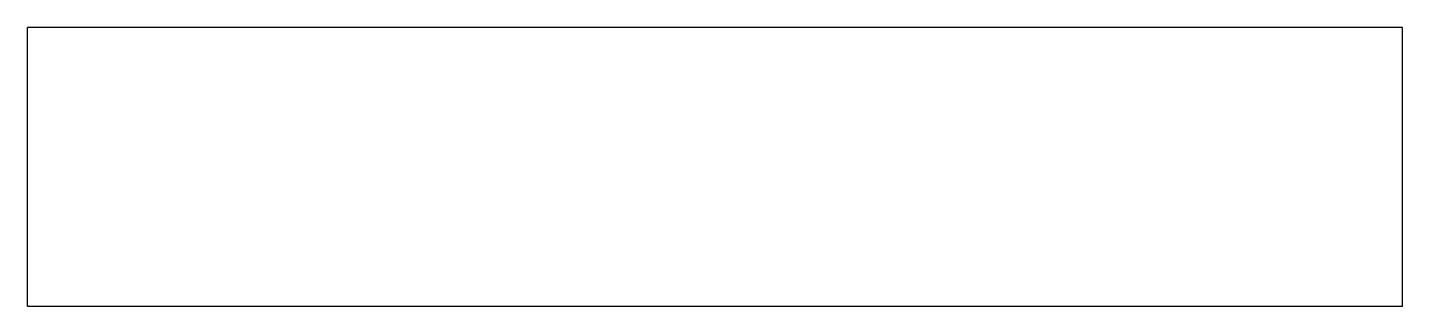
# Model space of a CAD drawing. Extents: x 4135 to 4295, y -805 to -773.
import ezdxf

# ---------------------------------------------------------------- set-up
doc = ezdxf.new("R2010")
doc.units = 0
doc.header["$LTSCALE"] = 12
doc.header["$MEASUREMENT"] = 0
doc.layers.add('SHELL', color=40, linetype='CONTINUOUS')

msp = doc.modelspace()

# ---------------------------------------------------------------- linework, layer by layer
at = {"layer": 'SHELL'}
for p, q in [((4295.01, -772.57), (4134.81, -772.57)), ((4134.81, -805.07), (4134.81, -772.57)), ((4295.01, -805.07), (4295.01, -772.57)), ((4295.01, -805.07), (4134.81, -805.07))]:
    msp.add_line(p, q, dxfattribs=at)

doc.saveas('drawing.dxf')
